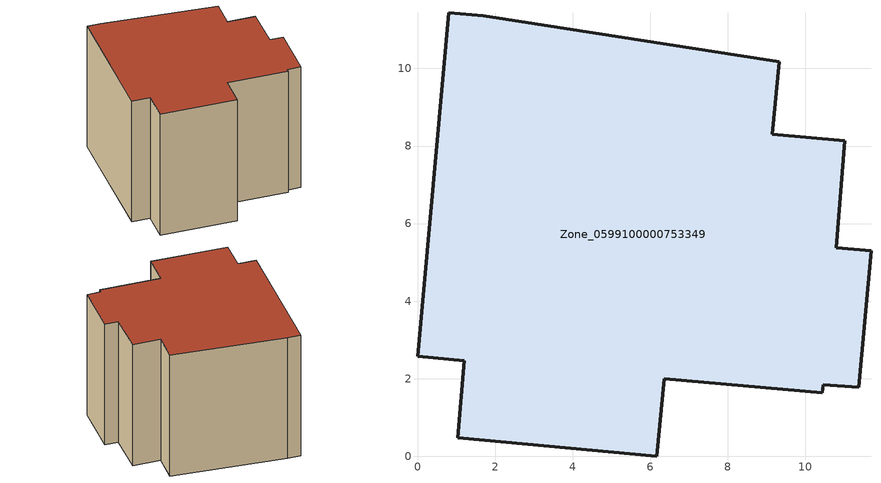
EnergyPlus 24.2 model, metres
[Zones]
Zone_0599100000753349
 floor ground (C_G): 6.16,0 1.04,0.48 1.21,2.47 0,2.58 0.8,11.44 1.69,11.36 9.33,10.17 9.15,8.3 11.02,8.14 10.79,5.38 11.7,5.29 11.38,1.78 10.46,1.85 10.44,1.63 6.36,2 z0
 wall outside (C_F): 9.15,8.3 9.33,10.17 1.69,11.36 0.8,11.44 0,2.58 1.21,2.47 1.04,0.48 6.16,0 6.36,2 10.44,1.63 10.46,1.85 11.38,1.78 11.7,5.29 10.79,5.38 11.02,8.14 9.15,8.3 z0:9.27
 roof outside (C_R): 11.38,1.78 11.7,5.29 10.79,5.38 11.02,8.14 9.15,8.3 9.33,10.17 1.69,11.36 0.8,11.44 0,2.58 1.21,2.47 1.04,0.48 6.16,0 6.36,2 10.44,1.63 10.46,1.85 z9.27
[BUILDING]
Pand.0599100000753349: North Axis=0; Terrain=City; Loads Convergence Tolerance Value=0.04; Temperature Convergence Tolerance Value=0.4; Solar Distribution=FullExterior; Maximum Number of Warmup Days=25; Minimum Number of Warmup Days=1
[Site:Location]
Rotterdam.The.Hague.AP_ZH_NLD Design_Conditions: Latitude=51.96; Longitude=4.45; Time Zone=1; Elevation=-4.5
[SITE:GROUNDTEMPERATURE:BUILDINGSURFACE]
18, 18, 18, 18, 18, 18, 18, 18, 18, 18, 18, 18
[MATERIAL] Thermal Absorptance=0.9; Solar Absorptance=0.7; Visible Absorptance=0.7
Name | Roughness | Thickness | Conductivity | Density | Specific Heat
G.TC.2006-2014 | MediumSmooth | 0.15 | 0.06 | 540 | 1210
F.TC.2006-2014 | Rough | 0.3 | 0.12 | 1920 | 840
R.TC.2006-2014 | MediumRough | 0.2 | 0.08 | 1500 | 1000
[CONSTRUCTION]
C_G: G.TC.2006-2014
C_F: F.TC.2006-2014
C_R: R.TC.2006-2014
[ZONE]
Zone_0599100000753349: Type=1; Multiplier=1; Ceiling Height=Autocalculate; Volume=Autocalculate; Floor Area=autocalculate; Part of Total Floor Area=Yes
[ZONEINFILTRATION:DESIGNFLOWRATE]
Infil_Zone_0599100000753349: Zone or ZoneList or Space or SpaceList=Zone_0599100000753349; Schedule=AlwaysOn; Design Flow Rate Calculation Method=Flow/Area; Flow Rate per Floor Area=0.0015; Constant Term Coefficient=1; Temperature Term Coefficient=0; Velocity Term Coefficient=0; Velocity Squared Term Coefficient=0
[HVACTEMPLATE:ZONE:IDEALLOADSAIRSYSTEM]
Zone_0599100000753349: Maximum Heating Supply Air Temperature=50; Minimum Cooling Supply Air Temperature=13; Maximum Heating Supply Air Humidity Ratio=0.0156; Minimum Cooling Supply Air Humidity Ratio=0.0077; Heating Limit=NoLimit; Cooling Limit=NoLimit; Dehumidification Control Type=ConstantSensibleHeatRatio; Cooling Sensible Heat Ratio=0.7; Dehumidification Setpoint=60; Humidification Control Type=None; Humidification Setpoint=30; Outdoor Air Method=None; Outdoor Air Flow Rate per Person=0.00944; Outdoor Air Flow Rate per Zone Floor Area=0; Outdoor Air Flow Rate per Zone=0; Demand Controlled Ventilation Type=None; Outdoor Air Economizer Type=NoEconomizer; Heat Recovery Type=None; Sensible Heat Recovery Effectiveness=0.7; Latent Heat Recovery Effectiveness=0.65
[ZONECONTROL:THERMOSTAT]
ThermostatControl_Zone_0599100000753349: Zone or ZoneList=Zone_0599100000753349; Control Type Schedule=DualSetpointControlType; Control 1=Thermostat_Zone_0599100000753349; Temperature Difference Between Cutout And Setpoint=0
[THERMOSTATSETPOINT:DUALSETPOINT]
Thermostat_Zone_0599100000753349: Heating Setpoint Temperature Schedule=HeatingSetpoint_Zone_0599100000753349; Cooling Setpoint Temperature Schedule=CoolingSetpoint_Zone_0599100000753349
[SCHEDULE:COMPACT]
HeatingSetpoint_Zone_0599100000753349: Through: 12/31, For: AllDays, Until: 24:00, 21
CoolingSetpoint_Zone_0599100000753349: Through: 12/31, For: AllDays, Until: 24:00, 24
DualSetpointControlType: Through: 12/31, For: AllDays, Until: 24:00, 4
AlwaysOn: Through: 12/31, For: AllDays, Until: 24:00, 1
